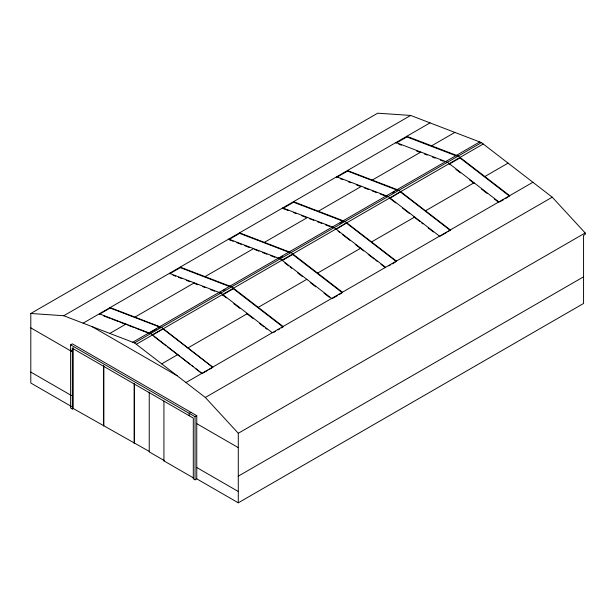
<?xml version="1.0" encoding="UTF-8"?>
<svg xmlns="http://www.w3.org/2000/svg" width="616" height="616" viewBox="0 0 616 616"><rect width="100%" height="100%" fill="white"/><g stroke="black" fill="none" stroke-linecap="round" stroke-linejoin="round"><path stroke-width="0.92" d="M152.506 334.935L163.294 328.705M226.311 297.882L222.553 294.987L222.638 294.448M222.553 294.987L233.341 288.758L233.425 288.211M281.982 260.183L281.897 260.722L292.685 254.493L292.769 253.954M281.335 327.989L283.083 326.488L231.655 286.848L180.219 267.098L180.296 267.637L229.945 286.702L229.876 286.163M335.936 229.036L335.859 229.483L346.723 222.807M395.826 202.98L389.812 198.337L389.882 197.89M389.812 198.337L400.67 191.661M449.226 163.625L449.141 164.164L459.929 157.935L460.013 157.396M448.594 231.339L450.327 229.93L398.898 190.29L347.463 170.54L347.54 171.079L397.189 190.144L397.12 189.605M71.502 406.522L30.8 383.029L30.8 313.475L377.716 113.182L410.672 115.446L481.458 142.619L552.244 197.182L585.2 232.971L585.2 234.427L583.56 235.374L583.56 303.472L238.284 502.818L196.758 478.84L195.033 479.833L193.301 478.832L193.301 418.087L72.342 348.256L72.342 409.001L73.204 408.5L149.665 451.651M30.8 313.475L63.756 315.738L410.672 115.446M83.114 323.169L430.022 122.877M159.744 326.657L159.798 327.081L110.141 308.023L99.353 314.252L99.299 313.821L150.727 333.564L202.102 373.573L207.915 370.216M180.296 267.637L169.5 273.866L169.431 273.327L220.859 293.077L272.295 332.717M289.22 251.905L289.289 252.437L239.639 233.372L228.844 239.601L233.279 241.303M343.174 220.751L343.243 221.29L293.586 202.225L282.798 208.454L282.721 207.923L334.157 227.666L385.585 267.305L385.516 267.76L381.004 264.279M347.54 171.079L336.744 177.308L336.675 176.769L388.103 196.519L439.539 236.159M456.548 155.987L406.891 136.921L396.103 143.151L396.019 142.512L447.447 162.254L498.883 201.902M72.342 409.001L70.609 408L70.609 344.852L72.334 343.859L196.758 415.692L196.758 478.84M72.342 348.256L73.204 347.755M134.912 317.125L194.256 282.86M205.051 276.63L253.6 248.602M264.395 242.373L307.553 217.456M318.341 211.226L361.5 186.302M372.295 180.072L420.843 152.044M431.639 145.815L454.854 132.409M109.817 333.418L125.995 324.07M132.771 342.226L479.679 141.942M150.666 332.355L156.479 328.998M158.143 328.043L159.798 327.081M220.821 291.969L219.157 292.931L219.088 292.392M223.308 290.529L224.971 289.574M280.165 257.704L282.652 256.271M339.924 223.208L342.411 221.768M392.215 193.016L394.702 191.576M63.756 315.738L134.542 342.912L481.458 142.619M136.321 344.282L483.229 143.99M188.119 347.84L247.463 313.582M258.258 307.353L306.814 279.317M317.602 273.088L360.76 248.171M371.548 241.942L414.707 217.025M425.502 210.795L474.058 182.76M484.846 176.53L508.061 163.125M161.723 363.864L177.909 354.516M185.978 382.551L532.886 182.267M209.571 369.261L212.066 367.821M273.866 332.301L275.529 331.346M278.016 329.906L279.679 328.944M332.386 298.521L337.36 295.642M339.023 294.687L341.51 293.247M388.835 265.843L390.498 264.888M392.153 263.925L395.48 262.008M440.294 236.136L446.939 232.301M499.63 201.963L503.78 199.569M505.436 198.606L507.923 197.166M134.542 342.912L205.328 397.474L552.244 197.182M190.906 412.32L189.181 413.313L189.181 415.715M70.609 344.852L195.033 416.693L196.758 415.692M163.925 401.085L163.925 460.876L164.356 460.629L149.234 451.898L149.234 392.107M238.284 502.818L238.284 433.264L585.2 232.971M238.284 476.16L583.56 276.823M398.768 144.175L401.424 145.191M416.501 150.982L419.157 152.006M424.478 154.046L427.142 155.063M432.463 157.111L435.119 158.127M440.44 160.175L443.104 161.192M340.294 178.671L342.95 179.687M348.271 181.735L350.935 182.752M356.256 184.792L360.683 186.502M364.233 187.857L368.668 189.559M372.218 190.922L376.645 192.623M380.195 193.986L384.63 195.688M283.683 208.793L288.119 210.495M293.439 212.535L296.096 213.56M301.416 215.6L305.852 217.302M309.401 218.665L313.829 220.366M317.379 221.729L321.814 223.431M325.356 224.794L329.791 226.495M228.775 239.07L280.211 258.812L331.639 298.452M236.829 242.665L241.264 244.367M244.806 245.73L249.241 247.432M254.562 249.472L258.997 251.174M262.539 252.537L266.974 254.239M270.524 255.601L274.959 257.303M173.05 275.229L175.706 276.245M178.371 277.269L181.912 278.632M186.348 280.334L189.897 281.697M194.333 283.399L197.875 284.754M202.31 286.463L204.974 287.48M210.295 289.52L214.722 291.222M103.788 315.954L109.995 318.333M111.766 319.011L117.972 321.398M119.75 322.076L125.957 324.463M127.728 325.14L133.934 327.527M135.713 328.205L148.125 332.971M91.938 326.557L177.146 375.752M70.609 350.158L72.342 351.159M30.8 327.858L71.502 351.359M196.758 423.669L238.284 447.647M196.758 467.521L238.284 491.499M30.8 372.087L71.502 395.58M163.925 460.876L193.347 477.862M459.929 157.935L509.586 196.211L509.671 195.672L458.242 156.025L406.806 136.282L406.891 136.921M455.909 169.385L460.429 172.865M469.454 179.826L473.966 183.306M481.489 189.104L487.51 193.74M494.286 198.96L498.044 201.863M400.6 192.107L450.257 230.384M402.602 208.2L409.37 213.413M413.883 216.894L419.904 221.537M421.413 222.692L422.915 223.854M428.182 227.912L433.448 231.97M346.654 223.254L396.304 261.53L396.381 261.076L344.945 221.437L293.516 201.694L293.586 202.225M338.115 231.223L339.624 232.386M342.635 234.704L350.158 240.502M355.424 244.56L363.702 250.943M368.214 254.423L374.228 259.059M375.737 260.221L377.238 261.384M292.685 254.493L342.342 292.769L342.427 292.223L290.998 252.583L239.562 232.84L239.639 233.372M284.908 263.04L288.665 265.943M290.175 267.105L291.676 268.26M297.697 272.903L302.21 276.384M310.487 282.759L315.754 286.817M324.031 293.201L329.298 297.259M233.341 288.758L282.998 327.027M233.841 303.688L239.855 308.323M246.631 313.544L253.399 318.765M259.421 323.4L263.933 326.88M265.434 328.043L266.944 329.198M163.24 329.067L212.89 367.344L161.515 327.335L110.087 307.592L110.141 308.023M153.954 336.459L165.989 345.738M167.49 346.893L179.533 356.171M181.035 357.334L190.067 364.295M191.568 365.45L193.078 366.612M195.334 368.353L201.347 372.988M205.328 397.474L238.284 433.264M386.332 195.834L386.401 196.373M278.432 258.135L278.501 258.666M195.033 416.693L195.033 479.833M134.542 384.076L134.542 442.919M134.111 383.375L134.111 443.173M103.873 365.912L103.873 425.71M103.442 365.211L103.442 425.964M73.204 348.702L73.204 408.5"/></g></svg>
